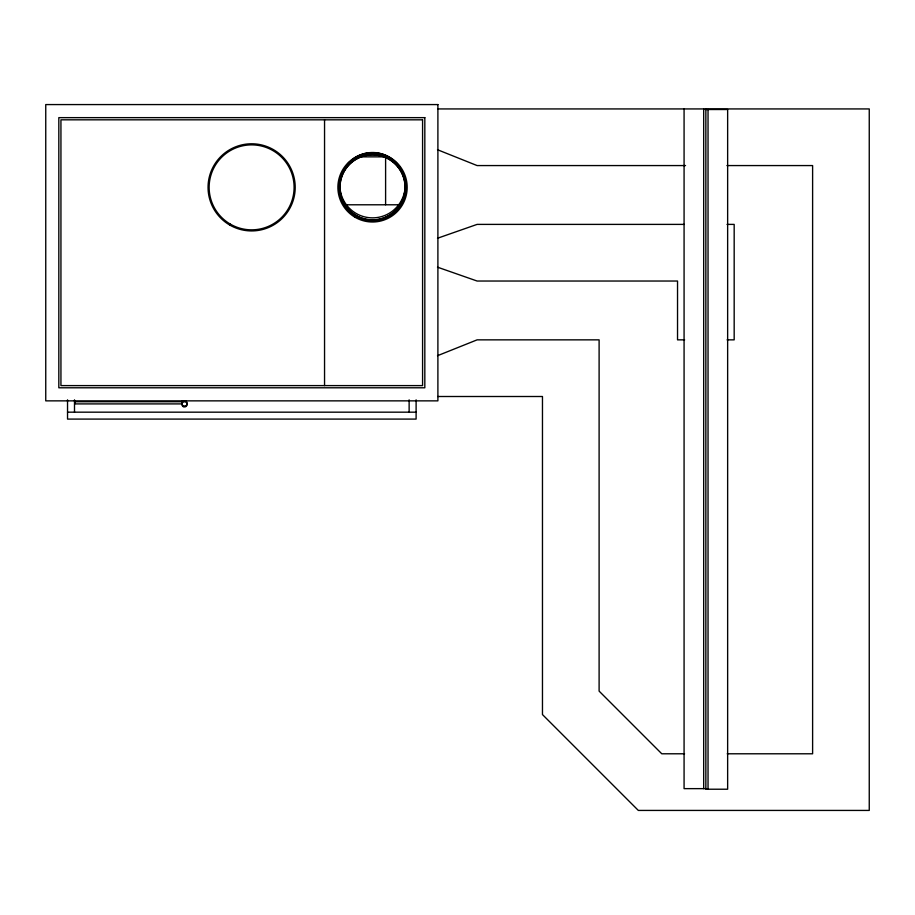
<?xml version="1.0" encoding="UTF-8"?>
<svg xmlns="http://www.w3.org/2000/svg" width="915" height="915" viewBox="0 0 915 915"><rect width="100%" height="100%" fill="white"/><g stroke="black" fill="none" stroke-linecap="round" stroke-linejoin="round"><path stroke-width="1.37" d="M437.496 355.706L477.104 339.854L599.108 339.854L599.108 691.111L661.785 753.788L684.546 753.788M437.496 238.255L477.104 224.392L684.191 224.392M416.108 412.173L67.538 412.173M437.816 108.931L869.25 108.931L869.25 810.427L638.327 810.427L542.469 714.569L542.469 396.504L437.782 396.504M705.854 109.514L727.642 109.514L727.642 789.222L705.854 789.222L705.854 108.931M361.642 156.854L384.197 156.854M685.541 165.569L477.104 165.569L437.496 149.728M726.945 165.569L812.612 165.569L812.612 753.788L727.231 753.788M346.133 204.788L399.706 204.788M727.036 224.392L734.173 224.392L734.173 339.854L727.093 339.854M684.614 339.854L677.535 339.854L677.535 281.031L477.104 281.031L437.496 267.169M75.156 401.731L181.913 401.731M705.854 788.639L684.077 788.639L684.077 108.931M708.038 109.514L708.038 789.222M703.681 108.931L703.681 788.639M416.108 399.844L416.108 419.093L67.538 419.093L67.538 399.844M409.131 399.844L409.131 412.173M385.604 156.854L385.604 204.788M324.55 119.819L324.55 385.604M181.913 400.862L181.913 403.904L75.156 403.904L75.156 400.862M74.504 399.844L74.504 412.173M405.219 185.173A32.677 32.677 0 0 1 370.403 217.793A32.677 32.677 0 0 1 340.14 180.918M347.506 164.162A32.677 32.677 0 0 1 349.427 162.069M350.456 161.097A32.677 32.677 0 0 1 400.839 168.84M404.716 179.5A32.677 32.677 0 0 1 405.093 182.337M182.68 405.322A2.619 2.619 0 0 1 182.68 401.628A2.619 2.619 0 0 1 186.374 401.628A2.619 2.619 0 0 1 186.374 405.322M185.837 405.734A2.619 2.619 0 0 1 185.196 405.997M184.521 406.088A2.619 2.619 0 0 1 183.217 405.734M437.896 104.573L45.75 104.573L45.75 400.862L437.896 400.862L437.896 104.573M424.823 117.646L58.823 117.646L58.823 387.788L424.823 387.788L424.823 117.646M422.581 119.819L60.939 119.819L60.939 385.604L422.581 385.604L422.581 119.819M230.386 224.152A42.479 42.479 0 0 0 294.104 187.358A42.479 42.479 0 0 0 230.386 150.563A42.479 42.479 0 0 0 230.386 224.152M349.084 210.805A33.157 33.157 0 0 0 404.567 195.936A33.157 33.157 0 0 0 363.953 155.333A33.157 33.157 0 0 0 349.084 210.805M356.278 215.505A32.505 32.505 0 0 0 405.036 187.358A32.505 32.505 0 0 0 356.278 159.21A32.505 32.505 0 0 0 356.278 215.505M356.198 215.654A32.677 32.677 0 0 0 405.219 187.358A32.677 32.677 0 0 0 356.198 159.061A32.677 32.677 0 0 0 356.198 215.654M348.97 210.93A33.329 33.329 0 0 0 404.727 195.982A33.329 33.329 0 0 0 363.907 155.161A33.329 33.329 0 0 0 348.97 210.93M183.217 406.603A2.619 2.619 0 0 0 187.14 404.339A2.619 2.619 0 0 0 183.217 402.074A2.619 2.619 0 0 0 183.217 406.603M229.837 225.09A43.577 43.577 0 0 0 295.202 187.358A43.577 43.577 0 0 0 229.837 149.625A43.577 43.577 0 0 0 229.837 225.09M355.214 217.358A34.644 34.644 0 0 0 407.175 187.358A34.644 34.644 0 0 0 355.214 157.357A34.644 34.644 0 0 0 355.214 217.358"/></g></svg>
